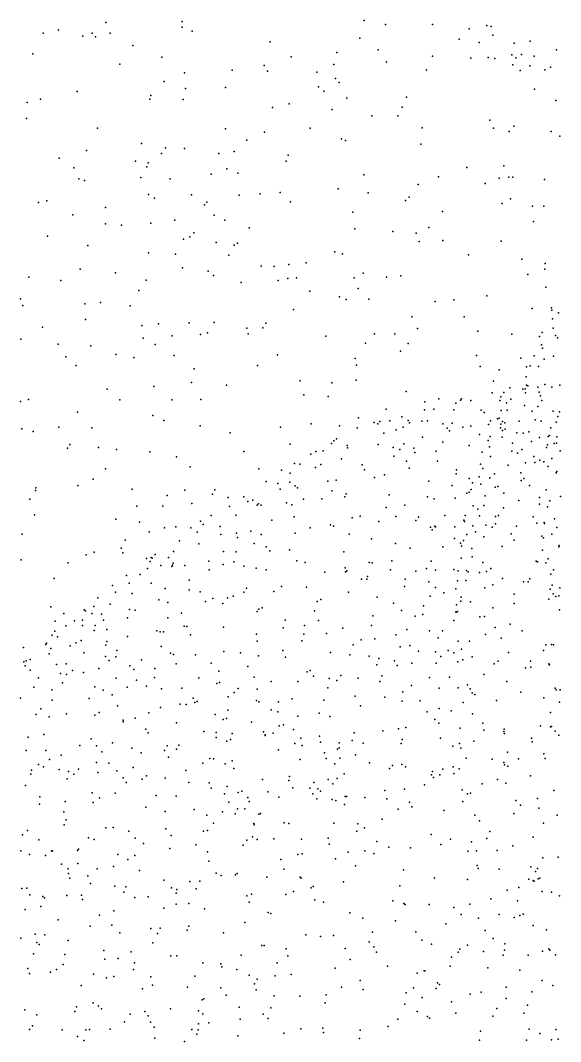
# Model space of a CAD drawing. Header units: metres. Extents: x -25 to 25, y -27.7 to 27.8.
# Drawn here: x -7.571 to -6.158, y -2.668 to 0.003 of the extents above; entities that cross this region are included whole.
import ezdxf

# ---------------------------------------------------------------- set-up
doc = ezdxf.new("R2010")
doc.units = ezdxf.units.M

msp = doc.modelspace()

# ---------------------------------------------------------------- linework, layer by layer
for p in [(-7.1479, 0.0004, -13.0701), (-6.6717, 0.0029, -22.5858), (-7.4707, -0.0219, -12.8684), (-7.3474, -0.0022, -6.7742), (-7.1476, -0.0143, -3.3383), (-7.1216, -0.0256, 27.3161), (-6.6159, -0.0077, -1.3823), (-6.4927, -0.0075, -21.4173), (-6.3967, -0.0194, -7.1251), (-6.3507, -0.0105, 28.2125), (-6.3396, -0.0126, 27.9456), (-7.5112, -0.0301, -14.9225), (-7.4072, -0.0386, -2.056), (-7.3826, -0.03, -3.6725), (-7.3746, -0.0404, -2.2108), (-7.3356, -0.0306, -1.7815), (-6.9175, -0.0529, 5.1712), (-6.683, -0.0435, 5.8127), (-6.4234, -0.0462, -23.0219), (-6.3352, -0.0359, 28.043), (-6.2371, -0.0515, 27.8067), (-7.2763, -0.0626, -14.7723), (-6.6348, -0.0738, -13.2039), (-6.3706, -0.0551, -1.187), (-6.2793, -0.0564, 27.8901), (-6.1682, -0.0738, 28.4535), (-7.5378, -0.0845, 26.9857), (-7.2005, -0.0931, -6.831), (-6.8621, -0.0923, 5.7491), (-6.7429, -0.0809, -21.5107), (-6.6134, -0.1051, -21.2444), (-6.493, -0.0902, 5.7242), (-6.3925, -0.0962, -13.2128), (-6.3471, -0.0938, 5.6603), (-6.3297, -0.097, -21.133), (-6.2857, -0.087, 28.1855), (-6.2747, -0.0946, 28.0047), (-6.2596, -0.0861, -1.0747), (-6.2269, -0.0909, 28.3649), (-7.3108, -0.1112, 27.1932), (-7.0167, -0.1273, -13.0562), (-6.9331, -0.1151, 27.4252), (-6.9246, -0.1296, -1.4379), (-6.7952, -0.1323, -21.8078), (-6.7507, -0.1127, -6.9209), (-6.5089, -0.1264, -20.5342), (-6.2829, -0.1131, 4.8242), (-6.2638, -0.1281, 28.103), (-6.2386, -0.1155, 28.2668), (-6.1987, -0.1259, 27.8629), (-6.1842, -0.119, -20.2835), (-7.1942, -0.1568, -20.738), (-7.1414, -0.1339, 5.6071), (-6.7464, -0.1493, 27.4595), (-6.737, -0.1593, -1.3256), (-7.4223, -0.1828, -12.8326), (-7.1388, -0.1747, -2.5583), (-7.0344, -0.1726, 5.3787), (-6.7912, -0.1707, -22.0866), (-6.7766, -0.1824, 5.1871), (-6.2256, -0.177, -14.4725), (-7.553, -0.2117, -15.0557), (-7.5184, -0.2032, -6.6468), (-7.2317, -0.2029, -2.4165), (-7.2294, -0.1933, -12.9342), (-7.1449, -0.2036, 27.3418), (-6.7166, -0.2005, -20.5976), (-6.5605, -0.1979, 27.4651), (-6.1702, -0.2061, 28.1671), (-6.9112, -0.2244, -14.5572), (-6.8673, -0.2148, -21.3342), (-6.7548, -0.2302, -22.4458), (-6.5718, -0.2238, -21.0257), (-7.5545, -0.2536, 27.0432), (-6.6513, -0.2463, -13.0897), (-6.5836, -0.247, -7.0585), (-6.3431, -0.2577, 5.644), (-7.3693, -0.2788, -1.9604), (-7.0343, -0.281, -3.0712), (-6.932, -0.2895, -6.9272), (-6.8124, -0.2791, 5.3092), (-6.5195, -0.2783, -14.4694), (-6.3334, -0.2785, -20.2723), (-6.2925, -0.2873, -23.2642), (-6.2805, -0.2738, -1.008), (-6.1822, -0.2877, -13.034), (-7.2537, -0.3192, -3.6023), (-6.9785, -0.31, 27.4459), (-6.7304, -0.3066, -6.9929), (-6.7204, -0.3113, -1.2561), (-6.1594, -0.2995, -20.9153), (-7.3974, -0.3369, -6.7325), (-7.2012, -0.3447, -12.8615), (-7.1912, -0.3301, -1.5725), (-7.1411, -0.3322, -2.5366), (-7.052, -0.345, -14.6867), (-7.0114, -0.3399, -21.6112), (-6.5233, -0.3209, 5.0017), (-7.4696, -0.357, -4.1017), (-7.2692, -0.3656, -6.8682), (-7.2362, -0.3695, 27.3558), (-6.8759, -0.3648, -12.9587), (-6.8703, -0.3491, -1.3111), (-7.431, -0.3824, -6.406), (-7.2403, -0.3799, -2.3472), (-7.0716, -0.3996, -3.1907), (-7.0311, -0.3852, -2.9459), (-7.0018, -0.3962, -1.4059), (-6.4027, -0.3813, -1.1094), (-6.3062, -0.3777, -20.7691), (-7.4175, -0.4114, -15.1037), (-7.4029, -0.4159, -3.9419), (-7.2554, -0.408, -1.8771), (-7.1785, -0.411, -20.5153), (-6.6728, -0.4007, 27.4874), (-6.53, -0.4258, -20.7098), (-6.4768, -0.4065, 5.6775), (-6.3547, -0.4232, 4.8737), (-6.3184, -0.4095, -7.2781), (-6.2929, -0.4069, 5.6278), (-6.2823, -0.4073, -14.4975), (-6.2002, -0.4132, 27.4752), (-7.2357, -0.4526, -3.5151), (-7.1232, -0.4531, 27.4277), (-6.9982, -0.4538, -21.9594), (-6.9433, -0.4504, -20.4829), (-6.8913, -0.4467, -7.0033), (-6.7398, -0.4378, 5.3682), (-6.6607, -0.448, 5.6997), (-7.5232, -0.4733, 27.1849), (-7.5013, -0.4692, -5.999), (-7.2197, -0.4619, -2.201), (-7.0889, -0.4793, -12.8182), (-7.0827, -0.4724, -21.367), (-6.8639, -0.4713, 5.6328), (-6.563, -0.4676, -12.9265), (-6.5538, -0.4589, -1.2569), (-6.3109, -0.4759, -20.5645), (-6.2887, -0.4641, -20.1425), (-7.4333, -0.5056, -12.6484), (-7.3479, -0.4861, 27.3267), (-7.064, -0.506, -3.0588), (-6.7014, -0.4988, -14.5512), (-6.4669, -0.4966, -23.0745), (-6.2315, -0.4827, -7.3832), (-6.2015, -0.4831, -1.0599), (-7.3478, -0.5288, -6.6091), (-7.3058, -0.5326, -3.6973), (-7.2292, -0.5276, -12.7492), (-7.1669, -0.5198, -2.0542), (-7.0357, -0.5194, -2.8643), (-6.2285, -0.523, -12.7811), (-7.1172, -0.5524, -21.7002), (-6.9723, -0.5393, 27.487), (-6.6958, -0.5417, -1.3622), (-6.5967, -0.5495, 5.278), (-6.5353, -0.5531, 5.679), (-6.5027, -0.5383, 5.145), (-7.5, -0.5613, -4.2501), (-7.394, -0.5858, -6.2053), (-7.1442, -0.5692, -6.9579), (-7.1277, -0.5634, -14.8622), (-7.0584, -0.5778, -2.2741), (-7.0117, -0.5847, -1.6338), (-7.0027, -0.5794, -7.0293), (-6.5273, -0.575, 27.5124), (-6.4661, -0.573, -12.81), (-6.3131, -0.5741, -1.2269), (-7.2358, -0.605, -3.4418), (-7.1652, -0.6081, -3.266), (-7.0259, -0.6113, -1.936), (-6.7484, -0.6023, -22.7161), (-6.7279, -0.6073, 5.5048), (-6.3985, -0.6102, -7.3087), (-6.9407, -0.6396, -20.6862), (-6.9068, -0.6404, -2.2477), (-6.8685, -0.6352, -2.4504), (-6.8228, -0.6311, -14.6835), (-6.2588, -0.6212, 5.6263), (-6.198, -0.6324, -7.4751), (-7.4146, -0.6476, -3.9676), (-7.3221, -0.6573, -6.4149), (-7.1467, -0.6438, -12.689), (-7.0797, -0.6532, -3.1282), (-7.0659, -0.664, -21.9977), (-6.6739, -0.6585, 27.5226), (-6.5754, -0.6648, -7.2346), (-6.2432, -0.6613, 27.4837), (-6.1993, -0.6476, -14.6285), (-7.5488, -0.6685, -20.3197), (-7.4652, -0.6775, -5.9755), (-7.2413, -0.6767, -6.8657), (-6.9928, -0.6827, -2.8622), (-6.8962, -0.6773, 27.5146), (-6.871, -0.6719, -2.6916), (-6.8486, -0.6705, -7.1261), (-6.6977, -0.6704, -12.7486), (-6.6131, -0.6684, 5.384), (-6.1968, -0.6943, 4.9268), (-7.2607, -0.7035, -20.4028), (-6.8133, -0.7049, -1.5618), (-6.7361, -0.7196, -2.2343), (-6.6871, -0.6979, -1.4584), (-6.351, -0.7171, -1.3681), (-7.5705, -0.7256, 27.2362), (-7.5642, -0.7428, -5.8322), (-7.4022, -0.7386, -6.1132), (-7.3615, -0.735, -15.3825), (-7.2836, -0.7436, -6.5566), (-6.7188, -0.727, -2.5511), (-6.6592, -0.726, 5.5791), (-6.4854, -0.7325, 5.6449), (-6.437, -0.7276, -23.1136), (-6.8565, -0.7528, -1.7798), (-6.5472, -0.7727, -12.6709), (-6.4096, -0.7724, 5.1912), (-6.2317, -0.7507, -23.3072), (-6.1813, -0.749, -5.3828), (-6.1805, -0.7549, -5.4567), (-6.1636, -0.7621, -5.6478), (-7.5132, -0.7993, -4.2456), (-7.4005, -0.7794, -3.7764), (-7.2532, -0.7949, -6.6997), (-7.2096, -0.7905, -3.2613), (-7.1293, -0.7881, -20.6457), (-7.0638, -0.7872, -7.0705), (-6.9367, -0.8007, -22.382), (-6.9286, -0.789, -12.6345), (-6.1786, -0.7772, -5.2582), (-7.1741, -0.8219, 27.4729), (-7.0996, -0.8183, -15.1564), (-7.0817, -0.814, -20.9987), (-6.9787, -0.8023, -14.9349), (-6.9751, -0.8168, -2.9882), (-6.7721, -0.8228, -2.8109), (-6.6446, -0.8164, 27.5281), (-6.5913, -0.8165, -1.5017), (-6.5324, -0.8025, 5.4364), (-6.3742, -0.8101, -12.6262), (-6.2854, -0.818, 5.0973), (-6.2132, -0.8236, -5.3969), (-6.2061, -0.8129, -5.3269), (-6.1773, -0.8023, 5.5927), (-6.1708, -0.8213, -5.7036), (-6.1658, -0.8269, 27.4597), (-7.5696, -0.8307, -12.0357), (-7.4715, -0.8437, -4.0734), (-7.3867, -0.8479, -12.3085), (-7.2499, -0.8284, -12.4608), (-7.2184, -0.8443, -6.8515), (-6.6676, -0.841, -2.0725), (-6.5563, -0.8421, -2.3533), (-6.208, -0.8454, -5.5951), (-6.2049, -0.8539, -5.1889), (-7.4521, -0.8768, -3.8865), (-7.321, -0.8709, -3.4408), (-7.2744, -0.8782, -6.4457), (-7.1686, -0.8734, -21.3975), (-6.8983, -0.8718, 27.5137), (-6.6952, -0.8808, -14.8439), (-6.5768, -0.8621, -2.5858), (-6.3774, -0.8733, -1.4594), (-6.2621, -0.8807, -7.5291), (-6.2272, -0.8746, -5.295), (-6.1767, -0.8755, -5.0541), (-7.4252, -0.8996, -6.0237), (-6.9501, -0.8995, -7.1942), (-6.6916, -0.8986, -12.62), (-6.3677, -0.9019, -14.8285), (-6.2468, -0.9031, -5.3976), (-6.2371, -0.9006, -5.4698), (-6.2154, -0.9018, -12.5355), (-6.2011, -0.8827, -5.6727), (-7.1165, -0.9082, -21.9439), (-6.3185, -0.9111, 5.582), (-6.2475, -0.9292, -5.2196), (-7.3435, -0.9613, 27.4095), (-7.2215, -0.9547, -20.793), (-7.1228, -0.9436, -12.436), (-7.0314, -0.9511, -22.1643), (-6.8392, -0.9394, -22.6399), (-6.7559, -0.945, 27.5162), (-6.6921, -0.9382, -1.6856), (-6.3329, -0.9408, 5.4091), (-6.2904, -0.9581, -7.29), (-6.2504, -0.9608, -5.1315), (-6.2472, -0.951, -5.5817), (-6.2432, -0.9525, -7.2348), (-6.2177, -0.9566, -7.1147), (-6.1989, -0.9493, -7.3431), (-6.1809, -0.9562, -7.4572), (-6.16, -0.9508, 5.3126), (-6.8297, -0.9766, -15.0829), (-6.766, -0.981, -7.3499), (-6.5618, -0.9677, -1.5975), (-6.4761, -0.9867, -2.2214), (-6.4168, -0.9865, -7.3216), (-6.3371, -0.9712, -7.3447), (-6.3138, -0.9811, -7.4877), (-6.306, -0.9705, -7.162), (-6.2878, -0.9874, -5.2425), (-6.2568, -0.9617, -7.4411), (-6.2497, -0.971, -7.5361), (-6.214, -0.969, -5.0047), (-6.2105, -0.9791, -6.9763), (-7.5705, -0.994, -4.177), (-7.5491, -0.9885, 18.0998), (-7.3109, -0.9891, -12.1972), (-7.1743, -0.9889, -6.8948), (-7.0991, -0.9881, -3.1902), (-6.6143, -1.0136, -7.4016), (-6.513, -0.9944, -2.6835), (-6.4895, -1.0141, -7.1511), (-6.4315, -0.9981, -2.3748), (-6.4196, -0.9905, -7.2248), (-6.3923, -0.9913, -7.1333), (-6.3164, -0.9913, -7.0406), (-6.2994, -0.9976, -7.5995), (-6.2524, -1.0043, -5.6331), (-6.2169, -1.0068, -5.7786), (-6.2069, -0.9912, -7.6669), (-7.4214, -1.022, -20.6102), (-7.2243, -1.0305, -6.6735), (-6.686, -1.0368, -22.8494), (-6.5733, -1.0341, -7.1678), (-6.5134, -1.0152, -7.3104), (-6.4371, -1.0158, -7.478), (-6.3658, -1.0162, -7.5879), (-6.3576, -1.0224, -6.9524), (-6.3224, -1.0387, -5.4022), (-6.3187, -1.0371, -7.7923), (-6.313, -1.0169, -7.6778), (-6.2972, -1.0167, -5.483), (-6.2322, -1.0187, -7.8026), (-6.1769, -1.0191, -4.0587), (-6.1646, -1.0325, -1.4435), (-6.1607, -1.0205, -7.8867), (-7.5667, -1.0651, -11.8398), (-7.4703, -1.0604, -3.6064), (-7.3834, -1.0627, -12.0353), (-7.1951, -1.043, -20.9948), (-7.1007, -1.0576, 27.4694), (-6.89, -1.0609, -15.4146), (-6.8104, -1.0522, -12.532), (-6.7359, -1.0572, -3.0039), (-6.6898, -1.0624, -7.1638), (-6.6455, -1.0488, -7.3157), (-6.6357, -1.0517, -7.0785), (-6.6302, -1.0464, -7.2097), (-6.6041, -1.0446, -7.3787), (-6.5874, -1.0682, -6.9572), (-6.5692, -1.0608, -12.5821), (-6.5567, -1.0436, -7.0295), (-6.5526, -1.0492, -7.5006), (-6.5208, -1.0448, -23.0195), (-6.5061, -1.044, -6.9712), (-6.4662, -1.0521, -7.6602), (-6.4541, -1.0635, -7.7398), (-6.4414, -1.0505, -6.8793), (-6.4138, -1.0605, -15.1389), (-6.3927, -1.0581, -7.8036), (-6.3465, -1.0541, 27.4412), (-6.3407, -1.044, -6.8422), (-6.3147, -1.0627, -6.7662), (-6.3143, -1.0527, -5.1914), (-6.3096, -1.0461, -7.8619), (-6.3035, -1.0491, -15.8252), (-6.3027, -1.0664, -5.5642), (-6.2659, -1.0454, -5.0456), (-6.2243, -1.0419, -6.7613), (-6.209, -1.0455, -4.8991), (-6.1833, -1.0627, -5.9264), (-6.1697, -1.0474, -6.6723), (-7.5375, -1.0724, -5.8771), (-7.0218, -1.0756, -12.3912), (-6.7438, -1.0909, -7.271), (-6.6198, -1.0767, -7.519), (-6.5189, -1.0871, -2.0271), (-6.4482, -1.0707, -15.5719), (-6.3695, -1.0799, -7.8928), (-6.3423, -1.0856, -12.5448), (-6.3106, -1.0866, -5.0957), (-6.3101, -1.0697, -7.9399), (-6.2726, -1.0758, -6.6998), (-6.2558, -1.0766, -8.017), (-6.2412, -1.073, -5.764), (-6.2126, -1.0882, -8.0752), (-6.1907, -1.0854, -3.9402), (-6.1866, -1.083, -12.4661), (-6.1678, -1.0863, -3.7912), (-7.4477, -1.1153, 18.2565), (-7.441, -1.1065, -6.0043), (-7.3665, -1.1138, -3.4034), (-7.3191, -1.1189, 27.4011), (-6.8654, -1.1054, 27.4843), (-6.7571, -1.1039, -15.5769), (-6.7512, -1.0968, -7.1982), (-6.7157, -1.1087, -7.4868), (-6.7148, -1.1148, -6.961), (-6.6347, -1.1064, -6.8796), (-6.5954, -1.1144, -2.9036), (-6.5781, -1.1191, -6.8175), (-6.5678, -1.1045, -7.627), (-6.5415, -1.1161, -1.6478), (-6.4654, -1.0997, -6.7854), (-6.397, -1.1091, -2.4923), (-6.3468, -1.0955, -5.3283), (-6.3434, -1.1121, -5.4543), (-6.2839, -1.103, -5.6741), (-6.259, -1.119, -4.931), (-6.2336, -1.0987, -5.8414), (-6.1943, -1.1141, -6.4834), (-6.1921, -1.1072, -4.0809), (-6.1749, -1.1036, -4.1668), (-6.1687, -1.103, -6.0093), (-7.2325, -1.1256, -6.5451), (-7.162, -1.1382, -21.7348), (-6.9866, -1.1244, -7.1808), (-6.811, -1.1317, -7.3149), (-6.7978, -1.1246, -7.1313), (-6.7787, -1.1223, -7.0576), (-6.7312, -1.1433, -7.5466), (-6.594, -1.1363, -7.709), (-6.5387, -1.1267, -7.7815), (-6.4828, -1.1238, -7.8638), (-6.3633, -1.1258, -8.0145), (-6.3407, -1.1378, -5.5263), (-6.2853, -1.1234, -6.5878), (-6.2709, -1.1289, -1.5146), (-6.2276, -1.1374, -5.9288), (-6.2123, -1.147, -4.8207), (-6.1808, -1.1426, -16.1534), (-6.1588, -1.1228, -6.1723), (-7.3477, -1.1698, -6.1981), (-7.1265, -1.1645, -3.2745), (-6.9469, -1.1701, -3.1797), (-6.8877, -1.1735, -7.2615), (-6.8539, -1.1554, -7.1946), (-6.8399, -1.1572, -7.057), (-6.7987, -1.1667, -6.954), (-6.7846, -1.1587, -7.4855), (-6.6764, -1.159, -6.8157), (-6.6706, -1.1725, -7.6893), (-6.5611, -1.1496, -1.8708), (-6.5534, -1.1682, -7.8656), (-6.4796, -1.15, -6.701), (-6.4303, -1.1723, -8.0271), (-6.3674, -1.1575, -5.2883), (-6.3612, -1.1691, -8.0967), (-6.2952, -1.1599, -8.1538), (-6.2497, -1.1541, -7.5315), (-6.2254, -1.1534, -6.3953), (-6.2019, -1.1516, -4.0008), (-6.1902, -1.164, -6.2556), (-7.3803, -1.1966, 17.792), (-6.8651, -1.1812, -7.3764), (-6.745, -1.1991, -6.8191), (-6.6446, -1.1925, -15.8316), (-6.6185, -1.1851, 27.4652), (-6.4312, -1.1827, -2.114), (-6.3973, -1.195, -6.5437), (-6.371, -1.1906, -5.4758), (-6.343, -1.1937, -5.6141), (-6.3302, -1.1829, -5.0161), (-6.2617, -1.1803, -4.8816), (-6.2607, -1.2006, -6.3434), (-6.2543, -1.1947, -8.2306), (-6.1692, -1.18, -4.72), (-6.1675, -1.177, -4.2647), (-7.531, -1.2268, -11.7866), (-7.5304, -1.2196, -18.1915), (-7.42, -1.2136, -18.6608), (-7.2784, -1.2229, -6.373), (-7.1403, -1.2254, 18.0318), (-7.0622, -1.2246, 27.451), (-6.9281, -1.203, -7.1696), (-6.8974, -1.2085, -7.0176), (-6.8912, -1.2231, -7.4417), (-6.8656, -1.2043, -22.5411), (-6.852, -1.2144, -7.5156), (-6.846, -1.2195, -6.896), (-6.7668, -1.2021, -7.6192), (-6.7564, -1.2274, -12.4658), (-6.5028, -1.2021, -6.635), (-6.4416, -1.2133, -16.1134), (-6.3916, -1.2237, -8.1487), (-6.3878, -1.2064, 27.4098), (-6.3661, -1.2097, -5.0859), (-6.3285, -1.2179, -6.4365), (-6.3223, -1.2161, -4.9458), (-6.2394, -1.2131, -6.238), (-6.1953, -1.2243, -3.7865), (-7.5459, -1.2489, 18.4228), (-7.1865, -1.2391, -21.4966), (-7.0682, -1.2359, -18.0385), (-7.0271, -1.2444, -12.2543), (-6.9863, -1.243, -7.1208), (-6.9629, -1.2513, -18.9399), (-6.8298, -1.2492, -6.8199), (-6.7825, -1.2483, -7.6918), (-6.722, -1.2432, -6.7335), (-6.7188, -1.2355, -7.7519), (-6.6057, -1.2381, -6.659), (-6.5063, -1.2426, -8.0455), (-6.4883, -1.2485, -6.5575), (-6.4331, -1.2467, -6.4994), (-6.4029, -1.2331, -5.3274), (-6.3973, -1.2307, -5.1685), (-6.355, -1.2404, -2.3977), (-6.3062, -1.2337, -5.7771), (-6.2669, -1.2528, -6.0197), (-6.2126, -1.245, -3.8547), (-6.1857, -1.2532, -4.2238), (-6.1578, -1.2417, -4.5997), (-7.2663, -1.2673, -18.8894), (-7.1978, -1.2671, -6.6405), (-7.1222, -1.2602, -6.809), (-7.0239, -1.2685, -7.3231), (-6.9756, -1.2553, -7.3835), (-6.951, -1.2649, -6.9453), (-6.9482, -1.2616, -18.505), (-6.9409, -1.2651, -7.4988), (-6.8744, -1.259, -7.5795), (-6.861, -1.2638, -17.9603), (-6.6142, -1.2708, -7.9548), (-6.5648, -1.2647, -8.005), (-6.3867, -1.2667, -5.5151), (-6.374, -1.2754, -6.3349), (-6.3588, -1.2659, -5.0238), (-6.3074, -1.2717, -5.9019), (-6.2128, -1.2619, -4.0413), (-6.1919, -1.2688, -4.6954), (-7.5335, -1.2903, -15.6267), (-7.321, -1.3011, -11.9093), (-7.1, -1.3067, -7.2574), (-7.0721, -1.2916, -7.1586), (-7.0071, -1.2906, -7.4429), (-6.9133, -1.3039, -7.6244), (-6.8549, -1.2952, -7.688), (-6.7032, -1.2976, -7.3495), (-6.6822, -1.2935, -7.8977), (-6.6332, -1.3078, -6.589), (-6.5884, -1.2942, -17.8833), (-6.5366, -1.3053, -6.522), (-6.529, -1.296, -8.0922), (-6.4607, -1.2921, -8.1642), (-6.4106, -1.3036, -8.2118), (-6.4092, -1.3077, -5.2453), (-6.407, -1.2915, -5.4103), (-6.3703, -1.2928, -5.6639), (-6.3283, -1.294, -6.214), (-6.3204, -1.2916, -6.14), (-6.3201, -1.2914, -8.2677), (-6.2292, -1.295, -4.7676), (-6.1736, -1.3006, -3.726), (-7.2588, -1.3092, -3.3796), (-7.2336, -1.3344, -21.1936), (-7.194, -1.3245, -17.8523), (-7.1638, -1.3214, 17.9088), (-7.1248, -1.3237, -7.1054), (-7.1083, -1.3352, -12.0675), (-7.0927, -1.3156, -7.3463), (-7.0482, -1.3203, -6.9605), (-6.9676, -1.3328, -7.1471), (-6.8128, -1.3239, -6.7089), (-6.7597, -1.3163, -18.2111), (-6.7513, -1.3201, -7.8613), (-6.4984, -1.3226, -1.9382), (-6.4934, -1.3289, 27.43), (-6.4866, -1.3195, -6.4354), (-6.4849, -1.3218, -1.6934), (-6.4345, -1.3218, -6.3459), (-6.3873, -1.3188, -5.5725), (-6.3802, -1.3348, -5.0627), (-6.3533, -1.3167, -5.747), (-6.3371, -1.3223, -5.9533), (-6.3283, -1.3137, -6.0504), (-6.2729, -1.3193, -4.8337), (-6.2195, -1.3116, -8.3527), (-6.2011, -1.3103, -7.513), (-6.1997, -1.3131, -4.1363), (-6.1676, -1.3228, -4.5986), (-7.5656, -1.3404, -11.6399), (-7.2968, -1.3566, 18.1562), (-7.1548, -1.3581, -21.6871), (-7.0465, -1.3414, -7.5173), (-7.0052, -1.3378, -6.8558), (-7.003, -1.3491, -7.5949), (-6.9411, -1.3419, -6.7976), (-6.8517, -1.3377, -7.7741), (-6.7109, -1.3406, -6.606), (-6.652, -1.3525, -8.0126), (-6.4349, -1.3521, -17.6906), (-6.4121, -1.357, -5.4413), (-6.4031, -1.3417, -6.2559), (-6.3589, -1.3478, -4.9824), (-6.2874, -1.34, -1.6137), (-6.2796, -1.3567, -8.3565), (-6.207, -1.346, -3.9276), (-6.2023, -1.3499, -4.6955), (-6.1804, -1.3407, -4.2355), (-7.3781, -1.3875, -20.785), (-7.3067, -1.3772, 27.347), (-7.1705, -1.3857, -7.0112), (-7.104, -1.3662, -6.9363), (-7.0398, -1.3859, -6.9122), (-7.0062, -1.3868, -6.795), (-6.9591, -1.3654, -7.6848), (-6.9276, -1.374, -12.2179), (-6.918, -1.3841, -7.7584), (-6.8671, -1.3819, -6.6841), (-6.7248, -1.3867, -17.6404), (-6.5899, -1.3653, -6.4874), (-6.5508, -1.3776, -6.4244), (-6.4656, -1.3738, -8.233), (-6.4194, -1.3639, -5.3484), (-6.4167, -1.3719, -6.1842), (-6.3901, -1.3777, -5.6753), (-6.3106, -1.373, -4.8765), (-6.2051, -1.3825, -4.0591), (-6.1621, -1.3739, -4.3399), (-6.1615, -1.3699, -8.4178), (-7.5686, -1.4075, 17.617), (-7.3988, -1.3949, 17.5866), (-7.3026, -1.3896, -6.3137), (-7.2407, -1.4046, -6.4593), (-7.2316, -1.4118, -7.3193), (-7.2287, -1.4018, -7.198), (-7.2262, -1.4032, -15.6283), (-7.218, -1.3937, -7.1077), (-7.1832, -1.402, 17.5668), (-7.078, -1.4112, -7.6002), (-7.0128, -1.4127, -3.3087), (-6.8474, -1.4105, -3.2161), (-6.8262, -1.415, -22.5578), (-6.6588, -1.4151, -22.7821), (-6.599, -1.4102, -8.1327), (-6.4959, -1.4112, -6.2792), (-6.4181, -1.4033, -5.1536), (-6.3887, -1.3995, -6.0131), (-6.3613, -1.4147, -16.485), (-6.2215, -1.411, -4.7271), (-6.2179, -1.413, -8.4284), (-6.1902, -1.4048, -4.1586), (-7.4459, -1.4157, -6.0583), (-7.2384, -1.4305, -7.0274), (-7.2037, -1.4227, -7.4179), (-7.1744, -1.4251, -6.6194), (-7.1724, -1.4218, -7.4875), (-7.1709, -1.4164, -6.9309), (-7.1409, -1.4223, 17.744), (-7.0768, -1.4335, -19.1226), (-7.0399, -1.42, -7.6634), (-6.9866, -1.4245, -6.7322), (-6.9539, -1.4295, -15.7137), (-6.928, -1.4337, -7.8075), (-6.7741, -1.4399, -12.273), (-6.7215, -1.4288, -6.5198), (-6.7203, -1.439, -8.0319), (-6.7168, -1.4363, -18.5205), (-6.6506, -1.4157, -8.081), (-6.603, -1.4337, -6.3992), (-6.5361, -1.4374, -16.3456), (-6.5087, -1.4301, -12.3682), (-6.4849, -1.4349, -8.2704), (-6.4373, -1.433, -6.0758), (-6.4258, -1.4365, -5.2695), (-6.4042, -1.4355, -5.6331), (-6.3992, -1.4391, -5.7095), (-6.3697, -1.441, -23.0191), (-6.3516, -1.4379, -7.3844), (-6.3404, -1.4306, -2.4284), (-6.196, -1.4159, -3.8484), (-6.176, -1.4343, -4.2339), (-7.4824, -1.4567, 18.4197), (-7.2928, -1.449, -7.0826), (-7.2572, -1.4458, -11.8331), (-7.2288, -1.4685, -7.4968), (-7.129, -1.4608, -6.7961), (-6.6783, -1.4582, -6.4564), (-6.6644, -1.4586, -16.0625), (-6.6625, -1.4514, -3.101), (-6.5644, -1.4587, -6.2974), (-6.5025, -1.4651, -2.9448), (-6.4272, -1.4629, -5.9181), (-6.4056, -1.4618, -5.8056), (-6.3101, -1.4563, -4.8625), (-6.2548, -1.4653, -4.7831), (-6.2423, -1.4651, 27.3108), (-6.2378, -1.4574, -18.1464), (-6.1836, -1.4453, -4.6247), (-7.3299, -1.4751, -7.2408), (-7.3215, -1.4923, -6.9872), (-7.2866, -1.4689, -7.3647), (-7.1924, -1.4824, -6.8188), (-7.1294, -1.4865, -7.6568), (-7.1004, -1.4918, -6.7257), (-6.9866, -1.4927, -7.0192), (-6.979, -1.4817, -6.6449), (-6.9076, -1.4909, -22.371), (-6.8879, -1.4774, 27.4434), (-6.8225, -1.4792, -18.8034), (-6.7127, -1.4926, -7.3061), (-6.5659, -1.4776, -8.217), (-6.485, -1.4804, -6.1072), (-6.4635, -1.494, -6.0006), (-6.4315, -1.4836, -5.4374), (-6.3557, -1.4807, -4.9388), (-6.3351, -1.4734, -8.3899), (-6.1849, -1.4843, -4.0137), (-6.1802, -1.4744, -4.1334), (-6.16, -1.4808, -3.7981), (-7.3679, -1.5069, -7.1709), (-7.2782, -1.4961, -19.0996), (-7.2083, -1.512, -7.602), (-7.1847, -1.5191, -6.7592), (-7.0861, -1.5163, -7.7514), (-7.0671, -1.5088, -6.7947), (-7.0414, -1.5218, -6.6386), (-7.0286, -1.5072, -22.0107), (-7.014, -1.5027, -7.7996), (-6.7945, -1.5166, -8.0116), (-6.7852, -1.5117, -6.4876), (-6.6373, -1.5051, -6.337), (-6.595, -1.5213, -6.2531), (-6.4987, -1.5031, -8.2892), (-6.4184, -1.5159, -8.3487), (-6.4177, -1.5055, -2.0974), (-6.3938, -1.5175, -5.0716), (-6.2794, -1.4974, -8.4361), (-6.2794, -1.5219, -4.8364), (-6.1888, -1.5109, -4.6749), (-6.1774, -1.4966, -3.9011), (-6.1705, -1.5038, -17.573), (-6.1625, -1.5021, -8.4875), (-7.4909, -1.5308, 17.4586), (-7.4572, -1.5484, -15.7327), (-7.4035, -1.5382, -11.591), (-7.4008, -1.5412, -7.0508), (-7.384, -1.5482, 27.2652), (-7.379, -1.5294, -7.3201), (-7.336, -1.5236, -6.9036), (-7.2849, -1.5379, -20.9671), (-7.2701, -1.5396, -6.802), (-7.1491, -1.547, -7.7248), (-6.9518, -1.5429, -6.5695), (-6.9469, -1.5371, -11.9801), (-6.9387, -1.5333, -7.9002), (-6.8016, -1.5407, -17.4676), (-6.5735, -1.5403, 27.4472), (-6.5161, -1.5279, -16.5894), (-6.4317, -1.544, -5.7363), (-6.4306, -1.5444, -5.333), (-6.4301, -1.5258, -5.5473), (-6.4276, -1.5431, -5.6221), (-6.3349, -1.5332, -1.7191), (-6.1608, -1.5382, -4.1117), (-7.4798, -1.5678, -11.2815), (-7.4293, -1.5674, -7.2748), (-7.4085, -1.5653, -6.9723), (-7.3585, -1.5497, -7.436), (-7.3531, -1.5653, -6.8425), (-7.2902, -1.5592, -7.573), (-7.1853, -1.5592, -11.7415), (-6.8778, -1.5659, -7.9794), (-6.7914, -1.5661, -3.2148), (-6.6488, -1.5544, -8.178), (-6.5385, -1.5549, -6.0557), (-6.518, -1.5511, -12.2311), (-6.4373, -1.5666, -5.4199), (-6.3693, -1.557, -2.2775), (-6.3566, -1.5563, -4.9798), (-7.4808, -1.594, -10.6517), (-7.4515, -1.5803, -7.1371), (-7.4079, -1.5794, -7.3876), (-7.3776, -1.5925, -7.5042), (-7.3748, -1.5796, -6.2164), (-7.3448, -1.5901, -17.6807), (-7.2139, -1.5932, -6.6747), (-7.205, -1.5962, -7.7215), (-7.1968, -1.596, -15.7487), (-7.1421, -1.5815, -21.5539), (-7.1357, -1.5823, 17.6286), (-7.0393, -1.5842, -7.8565), (-6.9528, -1.602, -6.5137), (-6.8831, -1.5858, -6.4912), (-6.8292, -1.6021, -8.0439), (-6.828, -1.5796, -15.9474), (-6.7704, -1.6001, -6.3687), (-6.7276, -1.5862, -12.0811), (-6.6525, -1.5795, -6.2539), (-6.5596, -1.5898, -8.2715), (-6.5005, -1.5934, -5.8884), (-6.4666, -1.5931, -5.7841), (-6.3292, -1.5847, -17.3042), (-6.29, -1.5763, -8.4521), (-6.2584, -1.593, -4.8293), (-7.5028, -1.6258, -10.5022), (-7.4872, -1.6045, -19.0885), (-7.4734, -1.6094, -7.0333), (-7.4258, -1.6244, -11.1455), (-7.4116, -1.6184, -6.8353), (-7.3448, -1.6212, -6.7525), (-7.2909, -1.6081, -7.6349), (-7.126, -1.6043, -6.6006), (-6.9517, -1.6203, -7.9663), (-6.8346, -1.6195, -6.4138), (-6.6792, -1.6171, -16.3342), (-6.6434, -1.6147, -6.1831), (-6.5885, -1.604, -6.0664), (-6.4781, -1.6116, -7.3359), (-6.4254, -1.6204, -5.2819), (-6.3963, -1.6201, -16.8696), (-6.3545, -1.603, -2.608), (-6.3135, -1.6124, -12.0866), (-7.5625, -1.6366, -17.8549), (-7.5045, -1.6294, -7.1575), (-7.495, -1.6534, -6.918), (-7.4909, -1.6397, -7.3366), (-7.4405, -1.6324, -3.567), (-7.4047, -1.6514, -7.5496), (-7.347, -1.6313, -7.5949), (-7.3185, -1.6451, -6.6913), (-7.2024, -1.6343, 17.1782), (-7.1782, -1.6522, -11.586), (-7.1699, -1.6553, -6.5821), (-7.039, -1.6474, -11.7133), (-6.9951, -1.651, -6.4869), (-6.8844, -1.645, -8.0404), (-6.7596, -1.6497, 27.4518), (-6.7003, -1.6301, -8.1695), (-6.5777, -1.6355, -5.9716), (-6.5523, -1.6317, -3.0181), (-6.5294, -1.6469, -5.8424), (-6.4853, -1.6487, -5.7253), (-6.4521, -1.6447, -5.5567), (-6.4369, -1.6512, -5.3977), (-6.4167, -1.6417, -18.5363), (-6.2939, -1.6501, -4.898), (-6.2021, -1.6448, -1.7253), (-6.1967, -1.6301, -16.7105), (-6.1816, -1.6295, -11.9976), (-6.1764, -1.6298, -4.7106), (-7.5614, -1.6743, -5.9654), (-7.5553, -1.6716, -20.5111), (-7.5453, -1.6682, -7.0586), (-7.4762, -1.6817, -7.4629), (-7.4508, -1.6796, -10.3527), (-7.3478, -1.6604, -10.9014), (-7.3382, -1.6709, -19.2401), (-7.3209, -1.6616, -11.3755), (-7.2541, -1.6697, -6.6112), (-7.1632, -1.6797, 27.3311), (-7.1127, -1.6562, -6.5368), (-7.0716, -1.6778, -17.5598), (-6.9478, -1.6592, -7.0529), (-6.8774, -1.6622, -19.0466), (-6.7093, -1.6566, -6.2217), (-6.6588, -1.66, -6.1105), (-6.6388, -1.6823, -16.8101), (-6.6335, -1.6662, -6.0298), (-6.5922, -1.6719, -17.0162), (-6.547, -1.6781, -8.3031), (-6.4835, -1.6776, -11.994), (-6.4713, -1.6605, -5.6566), (-6.4264, -1.6749, -5.3306), (-6.4132, -1.6694, -2.1797), (-6.389, -1.6615, -5.1155), (-6.3317, -1.6797, -4.9761), (-6.3211, -1.6729, -22.9245), (-6.2362, -1.6731, -8.5068), (-6.1882, -1.6801, -18.4852), (-6.1867, -1.6822, -4.7683), (-7.5585, -1.685, -7.1414), (-7.5452, -1.6962, -7.3166), (-7.4659, -1.7052, 17.2049), (-7.4497, -1.7072, 18.0867), (-7.434, -1.6969, -6.7424), (-7.4052, -1.7022, -7.5987), (-7.3658, -1.6916, -6.6654), (-7.2842, -1.6851, -10.6444), (-7.2744, -1.6947, -7.7464), (-7.2188, -1.6916, -7.7929), (-7.0513, -1.6989, -7.9425), (-6.9757, -1.6866, -7.997), (-6.8207, -1.7009, -8.1155), (-6.8127, -1.6975, -6.258), (-6.5854, -1.6843, -5.8777), (-6.3587, -1.708, -5.0551), (-6.2497, -1.69, -7.4243), (-6.2355, -1.6882, -4.8446), (-7.523, -1.7163, -6.8175), (-7.4603, -1.7297, 27.1807), (-7.32, -1.7173, 27.2514), (-7.2672, -1.7228, -11.0263), (-7.2195, -1.7158, -6.5306), (-7.104, -1.7162, 17.5159), (-7.0573, -1.7315, -6.7896), (-7.05, -1.7287, -6.4158), (-6.9592, -1.7149, -6.3881), (-6.9148, -1.7258, -6.3167), (-6.8448, -1.7263, -7.1527), (-6.8038, -1.7121, -3.2863), (-6.7633, -1.7183, -6.1621), (-6.7427, -1.7235, -22.506), (-6.7327, -1.7101, -11.8538), (-6.687, -1.7169, -6.0199), (-6.6302, -1.7262, -8.2462), (-6.6254, -1.7109, -18.7174), (-6.5009, -1.7154, -5.5895), (-6.4487, -1.7148, -8.3724), (-6.4013, -1.7346, -5.2128), (-6.2983, -1.7256, -8.4691), (-7.5355, -1.7404, -7.4109), (-7.4887, -1.7477, -6.7092), (-7.3761, -1.7397, -6.6057), (-7.3546, -1.7488, -7.7059), (-7.3305, -1.7611, 17.8132), (-7.2915, -1.7407, -6.5417), (-7.2406, -1.7381, -11.1941), (-7.2013, -1.7451, -19.4192), (-7.1485, -1.7436, -7.8907), (-7.0116, -1.7544, -8.0137), (-7.0011, -1.7442, -3.4626), (-6.951, -1.7456, -21.9421), (-6.7665, -1.7426, -8.1677), (-6.5707, -1.7533, -8.2877), (-6.5481, -1.7368, -5.6731), (-6.4753, -1.7437, -5.4919), (-6.4253, -1.7421, -2.8223), (-6.3944, -1.7449, -2.3193), (-6.3894, -1.7552, -8.409), (-6.3823, -1.7602, -5.1342), (-6.2615, -1.754, -4.9252), (-6.1723, -1.7431, 27.271), (-6.1697, -1.7475, -4.8092), (-6.1586, -1.7475, -11.7407), (-7.5706, -1.7699, -6.7838), (-7.4872, -1.7744, 22.7842), (-7.3912, -1.7704, -6.2412), (-7.1528, -1.7852, -10.918), (-7.1373, -1.7859, -21.2066), (-7.119, -1.7692, -6.3966), (-7.1144, -1.7806, -11.297), (-7.1082, -1.7779, -7.949), (-7.0269, -1.7659, 27.3717), (-6.9531, -1.7752, -11.5512), (-6.9466, -1.7791, -8.0668), (-6.8953, -1.7788, -16.207), (-6.8595, -1.771, -22.23), (-6.7767, -1.7747, -6.0483), (-6.695, -1.764, -5.9331), (-6.6171, -1.7671, -5.7589), (-6.5722, -1.7771, -11.7903), (-6.5248, -1.7768, -5.5394), (-6.4126, -1.7812, -7.3581), (-6.3253, -1.7755, -5.0239), (-6.2014, -1.7688, -8.5178), (-6.1605, -1.7798, 25.4462), (-7.5296, -1.8122, -6.0558), (-7.5172, -1.7975, -7.535), (-7.4499, -1.8109, -15.9472), (-7.3757, -1.8143, -6.5053), (-7.3645, -1.8073, -20.5262), (-7.3168, -1.7899, -7.7797), (-7.2344, -1.808, -6.416), (-7.2044, -1.7941, -7.8777), (-7.0611, -1.8123, -10.7897), (-7.0285, -1.8005, -6.298), (-6.9147, -1.8003, -19.3562), (-6.8973, -1.8052, -6.1507), (-6.7889, -1.8089, -11.5915), (-6.6808, -1.7898, -5.851), (-6.5065, -1.8056, -2.9553), (-6.4752, -1.7962, -8.3606), (-6.4437, -1.8023, -5.3164), (-6.3881, -1.8108, -5.196), (-6.1842, -1.8067, -4.8713), (-7.4951, -1.8181, -10.14), (-7.3019, -1.8314, 16.9177), (-7.3015, -1.8273, -10.0902), (-7.2706, -1.8217, -7.842), (-7.1623, -1.8344, -6.3358), (-7.0405, -1.8249, -11.1068), (-7.0318, -1.8226, -10.6276), (-6.9663, -1.8322, -6.1768), (-6.8941, -1.8417, -11.3321), (-6.8825, -1.839, -8.1346), (-6.8452, -1.8169, -6.0752), (-6.7609, -1.8176, -5.9308), (-6.4866, -1.825, -5.3896), (-6.4758, -1.8348, -2.1668), (-6.3611, -1.8347, -1.8877), (-6.2106, -1.842, 25.7898), (-7.5094, -1.8647, -6.5489), (-7.2426, -1.8508, -6.4877), (-7.2363, -1.8598, -6.3484), (-7.0913, -1.8566, 17.1273), (-7.0584, -1.8594, 17.2832), (-7.017, -1.8622, -3.5947), (-6.9346, -1.858, -6.0987), (-6.9303, -1.8653, -7.0851), (-6.9303, -1.867, -21.7613), (-6.9094, -1.861, -10.7458), (-6.8566, -1.8518, -6.011), (-6.7886, -1.8685, -8.2008), (-6.6978, -1.8606, -3.2729), (-6.6225, -1.855, -11.4785), (-6.5814, -1.8495, -5.5305), (-6.5629, -1.846, 27.4427), (-6.4204, -1.8476, -11.5208), (-6.3586, -1.853, -8.4297), (-6.3066, -1.8568, 27.3707), (-6.3053, -1.851, -5.049), (-6.3044, -1.8616, -22.7809), (-6.184, -1.8442, -8.5222), (-6.1818, -1.8433, -11.2787), (-6.1717, -1.8558, -9.2387), (-6.1623, -1.8659, -11.0263), (-7.5502, -1.8717, 27.0674), (-7.4151, -1.8937, -6.4211), (-7.3856, -1.8763, -3.7472), (-7.3716, -1.8938, 27.1739), (-7.3296, -1.8862, -7.8402), (-7.1868, -1.8938, 27.253), (-7.1562, -1.8922, 16.9619), (-7.0586, -1.8726, -19.6549), (-7.0304, -1.8821, -6.1511), (-7.0207, -1.8772, -8.067), (-6.8525, -1.8879, -10.9281), (-6.837, -1.8737, -5.9358), (-6.8341, -1.893, -3.484), (-6.7856, -1.8848, -5.8342), (-6.737, -1.8863, -5.7577), (-6.7029, -1.8803, -7.2536), (-6.6745, -1.8873, -8.2759), (-6.575, -1.8885, -5.4633), (-6.5722, -1.8775, -8.3208), (-6.4722, -1.8745, -8.3651), (-6.4395, -1.8954, -2.8422), (-6.4225, -1.8884, -5.2241), (-6.3848, -1.8819, -5.1639), (-6.2338, -1.8737, -4.9713), (-6.2319, -1.8833, 25.5855), (-7.5559, -1.9065, -7.5755), (-7.5043, -1.9063, 16.96), (-7.4639, -1.919, 23.0045), (-7.3574, -1.9101, -9.9576), (-7.2789, -1.9, -7.887), (-7.2549, -1.9122, -6.2862), (-7.1936, -1.9064, -7.9588), (-7.1628, -1.9025, -6.2393), (-6.8959, -1.9044, -5.9621), (-6.7751, -1.9122, -11.092), (-6.7412, -1.9027, -8.2468), (-6.7371, -1.8991, -11.2425), (-6.6938, -1.9178, -5.6152), (-6.4185, -1.9003, -11.3041), (-6.2968, -1.911, -11.1261), (-6.2015, -1.9148, -8.5078), (-7.5234, -1.9433, -3.8013), (-7.5101, -1.9493, -6.4086), (-7.4944, -1.9295, -7.6787), (-7.372, -1.9375, 16.7775), (-7.339, -1.9393, -20.2531), (-7.1832, -1.9237, -20.5397), (-7.0936, -1.9391, -10.0384), (-7.0748, -1.9276, -8.0565), (-7.0656, -1.928, -6.1068), (-7.0352, -1.941, -10.1939), (-7.0164, -1.9331, -6.0469), (-6.8385, -1.9303, -5.8269), (-6.7711, -1.9276, -17.2214), (-6.7479, -1.9416, -10.642), (-6.7355, -1.9262, -5.688), (-6.6577, -1.9384, -5.527), (-6.5971, -1.9459, -8.3057), (-6.5732, -1.9429, -11.1395), (-6.5633, -1.949, -5.3578), (-6.4387, -1.9488, -8.3699), (-6.4047, -1.9266, -2.425), (-6.3366, -1.9288, -5.0729), (-6.3061, -1.9375, -10.9311), (-6.3044, -1.9441, -9.1397), (-6.2957, -1.9471, -10.5508), (-6.2676, -1.9284, -9.4109), (-6.1983, -1.9277, -7.4845), (-7.5434, -1.9681, -7.631), (-7.5417, -1.9582, 18.1618), (-7.4692, -1.9563, -6.1899), (-7.4449, -1.961, -7.7572), (-7.4305, -1.9685, -6.3384), (-7.4191, -1.9551, -19.7439), (-7.3677, -1.9636, -6.3535), (-7.3184, -1.9596, -6.2572), (-7.2756, -1.9508, -17.7245), (-7.2412, -1.9728, -7.9488), (-7.1381, -1.9588, -19.9124), (-7.0121, -1.9534, -8.1053), (-6.8665, -1.9746, -3.6113), (-6.7236, -1.9677, -5.5747), (-6.6052, -1.9538, -5.4203), (-6.4952, -1.9701, -10.5896), (-6.4924, -1.9617, -9.3591), (-6.4735, -1.9696, -2.2447), (-6.4662, -1.9556, -10.9487), (-6.4372, -1.9669, -5.193), (-6.4229, -1.9542, -18.7858), (-6.2361, -1.9729, -9.9796), (-7.5571, -1.9977, -6.3834), (-7.4486, -1.9804, 22.6951), (-7.3022, -1.9781, 17.7496), (-7.2936, -1.9898, -6.1915), (-7.2518, -1.9815, -3.792), (-7.1921, -1.9789, -6.6585), (-7.1299, -1.9901, -8.0475), (-7.0771, -1.9908, -6.853), (-7.0299, -2.0003, -5.9398), (-6.9378, -1.9822, -5.8654), (-6.8687, -1.9847, -5.7725), (-6.8034, -1.9904, -5.6862), (-6.7653, -1.9824, -9.3149), (-6.7539, -1.9933, -10.3676), (-6.7424, -1.9797, 27.3955), (-6.5137, -1.9963, -10.3834), (-6.4906, -1.9774, -5.2585), (-6.3631, -1.9937, -5.0788), (-6.3232, -1.9826, -8.419), (-6.3012, -1.9917, -9.7447), (-7.5201, -2.0279, -6.3211), (-7.383, -2.017, -7.843), (-7.3225, -2.0179, -7.9024), (-7.2154, -2.0239, -7.9922), (-7.1631, -2.0257, -6.0405), (-7.0721, -2.0049, -16.4058), (-7.0369, -2.0199, -21.0073), (-7.0014, -2.0159, -9.7496), (-6.9916, -2.0128, -21.2413), (-6.9762, -2.0293, -8.1463), (-6.9238, -2.0141, -10.0205), (-6.8944, -2.0288, -8.1953), (-6.8583, -2.004, -19.5954), (-6.8139, -2.0053, -8.2388), (-6.8062, -2.0195, -10.1446), (-6.7927, -2.0067, -9.5612), (-6.786, -2.0126, -5.6041), (-6.721, -2.0263, -21.8986), (-6.7173, -2.0263, -5.4884), (-6.6179, -2.0113, -9.6005), (-6.5662, -2.0071, -5.3096), (-6.4155, -2.009, -5.1316), (-6.401, -2.0193, -1.9644), (-6.3933, -2.0181, -2.7093), (-6.1753, -2.0106, 27.1965), (-7.5208, -2.0465, -7.7132), (-7.4537, -2.0395, -6.2552), (-7.3802, -2.0425, -6.1985), (-7.364, -2.0302, 22.9672), (-7.2428, -2.0547, -6.0766), (-7.0251, -2.0419, 17.1337), (-6.9722, -2.0397, -9.459), (-6.7957, -2.033, -16.8425), (-6.7553, -2.0346, -9.7759), (-6.7452, -2.0375, -8.2721), (-6.7226, -2.0475, -3.5538), (-6.67, -2.0296, -8.2988), (-6.6122, -2.0332, -10.1362), (-6.5533, -2.0417, -9.8678), (-6.5465, -2.0535, -7.3301), (-6.4131, -2.0398, -9.0728), (-6.2751, -2.0374, -8.432), (-6.2624, -2.0493, -1.8876), (-6.2181, -2.0317, -4.9919), (-7.4567, -2.0664, 27.0362), (-7.1923, -2.0658, -9.766), (-7.1161, -2.0607, -5.9575), (-7.0829, -2.0753, -8.1123), (-7.0418, -2.0664, -20.3169), (-7.0088, -2.072, -3.7917), (-7.0026, -2.0587, 17.2994), (-6.9834, -2.0589, -5.8097), (-6.9472, -2.0725, -5.7491), (-6.9428, -2.0708, -9.2618), (-6.5825, -2.0594, -8.3231), (-6.4633, -2.0633, -5.1684), (-6.3818, -2.0756, -22.4456), (-6.28, -2.0714, -7.4654), (-6.2143, -2.0574, 25.9714), (-6.1666, -2.0756, -22.6436), (-7.4558, -2.1012, -7.8041), (-7.4513, -2.0881, 23.081), (-7.3475, -2.1086, -9.8809), (-7.3283, -2.1079, -6.0907), (-7.0656, -2.0961, -9.6023), (-6.9601, -2.0977, 27.2579), (-6.9588, -2.1006, -20.0817), (-6.8805, -2.0952, -5.6306), (-6.8685, -2.0975, -3.7219), (-6.7507, -2.0965, -7.2502), (-6.6881, -2.0979, -5.3584), (-6.6708, -2.1086, -8.3071), (-6.6242, -2.0858, -5.306), (-6.3696, -2.0899, -5.0855), (-6.2021, -2.0968, -8.9278), (-7.565, -2.1272, -7.6969), (-7.5525, -2.1158, -6.2417), (-7.3928, -2.1352, 17.9054), (-7.2867, -2.1171, -7.9741), (-7.2704, -2.1353, 27.0847), (-7.1907, -2.1113, -6.7525), (-7.1761, -2.1287, -5.9404), (-7.0915, -2.1175, 17.5295), (-7.0809, -2.1153, -5.8585), (-6.9638, -2.1323, -20.7196), (-6.7656, -2.1357, -8.2765), (-6.6905, -2.1173, -9.1127), (-6.4966, -2.1258, -2.0589), (-6.3507, -2.1362, -2.8143), (-6.3425, -2.1185, -2.6026), (-6.2294, -2.1326, -8.4233), (-7.5228, -2.14, -10.0044), (-7.3773, -2.1389, -7.8945), (-7.2483, -2.1499, -5.9842), (-7.1801, -2.1625, -8.0784), (-7.1122, -2.1535, -8.1189), (-6.9883, -2.1539, -5.7125), (-6.978, -2.1405, -8.1819), (-6.9512, -2.1388, -7.1345), (-6.9078, -2.137, -8.2259), (-6.8351, -2.138, -19.8024), (-6.7632, -2.1517, -5.4064), (-6.6387, -2.1443, -19.3137), (-6.607, -2.1595, -3.5176), (-6.5501, -2.1608, -5.17), (-6.4714, -2.1525, -8.3486), (-6.446, -2.138, -2.2669), (-6.3912, -2.1453, -22.1972), (-6.2831, -2.1553, -5.0007), (-7.5694, -2.1692, -6.1869), (-7.5469, -2.1784, -7.7462), (-7.5054, -2.1813, 22.8349), (-7.4895, -2.1697, -7.7978), (-7.4867, -2.1686, -6.1467), (-7.421, -2.1677, -6.1025), (-7.4187, -2.1646, 16.6127), (-7.3157, -2.1781, -6.017), (-7.2716, -2.1811, -8.0136), (-7.0813, -2.171, -5.8053), (-6.8454, -2.1787, -8.255), (-6.8335, -2.1762, -21.2576), (-6.7463, -2.1896, -5.3448), (-6.7138, -2.1721, -3.6597), (-6.6699, -2.1691, -17.107), (-6.6464, -2.1761, -5.2513), (-6.4007, -2.1698, -3.0624), (-6.3773, -2.1685, -5.0418), (-6.3233, -2.1681, -2.4442), (-6.2042, -2.1867, 27.0803), (-6.1637, -2.1857, -22.3772), (-7.4635, -2.2035, -16.2914), (-7.446, -2.216, -7.8647), (-7.4207, -2.2021, -17.8286), (-7.37, -2.2162, -7.9403), (-7.327, -2.2094, -3.9376), (-7.2897, -2.1911, 17.7864), (-7.0782, -2.196, 16.9235), (-6.8896, -2.1912, -17.6409), (-6.6939, -2.2077, -21.4931), (-6.3756, -2.2071, -19.0595), (-6.3736, -2.2149, -8.3492), (-6.3184, -2.2164, -4.9952), (-6.2358, -2.2106, -4.97), (-6.2181, -2.2146, 25.735), (-7.4445, -2.2278, -6.0651), (-7.441, -2.2406, -6.4319), (-7.3942, -2.2344, 26.9715), (-7.2594, -2.22, -5.9312), (-7.0587, -2.2272, -3.8785), (-7.0455, -2.233, -5.7043), (-7.0078, -2.2312, -16.5431), (-7.0037, -2.2278, -8.1945), (-6.926, -2.2379, -5.5411), (-6.8817, -2.2168, -20.5257), (-6.839, -2.2374, -20.9722), (-6.836, -2.2405, -9.1725), (-6.5685, -2.2186, -8.3254), (-6.4875, -2.2391, -5.0735), (-6.2406, -2.2432, -2.7217), (-6.2233, -2.2225, 26.2933), (-6.2165, -2.2424, 26.0786), (-6.2119, -2.2402, -22.046), (-7.567, -2.2674, 23.1379), (-7.5542, -2.2664, -7.786), (-7.387, -2.2546, -6.0059), (-7.3233, -2.2614, -5.9491), (-7.2951, -2.2633, 16.6909), (-7.1956, -2.2455, -5.8478), (-7.1756, -2.2657, -8.1064), (-7.1619, -2.2696, -17.7998), (-7.1277, -2.2492, -5.7824), (-7.1112, -2.2682, -9.6941), (-7.1013, -2.2482, -8.1468), (-6.8098, -2.2651, -5.3507), (-6.8045, -2.2622, -8.2888), (-6.7256, -2.2495, -5.2713), (-6.5784, -2.2603, 27.2226), (-6.4015, -2.2439, 27.1764), (-6.2667, -2.265, -2.8767), (-6.2294, -2.2466, -8.3707), (-6.2265, -2.2485, -1.8778), (-7.5459, -2.2842, 22.9607), (-7.5123, -2.2883, 26.8722), (-7.5075, -2.2919, -7.8453), (-7.4494, -2.2853, -7.8976), (-7.4107, -2.285, 18.0109), (-7.4078, -2.2964, -9.9707), (-7.3004, -2.277, -8.0295), (-7.2717, -2.2905, -5.8772), (-7.2363, -2.2893, -9.8355), (-7.163, -2.2799, 16.816), (-6.9785, -2.2861, 17.0445), (-6.9659, -2.2818, -8.2342), (-6.8761, -2.2826, 27.1395), (-6.8562, -2.2753, -5.4054), (-6.8004, -2.2965, -20.3366), (-6.3399, -2.2945, -2.0076), (-6.2978, -2.2718, -8.3491), (-6.2062, -2.2754, -2.4682), (-6.1814, -2.2769, 26.7034), (-6.1609, -2.2866, -4.9133), (-7.5585, -2.3225, -6.341), (-7.5174, -2.3147, -6.0463), (-7.1955, -2.3188, -5.7894), (-7.1633, -2.308, -6.9932), (-7.1302, -2.3064, -5.7328), (-7.0895, -2.3208, 17.6242), (-6.9726, -2.303, 17.4598), (-6.7782, -2.3031, -5.2844), (-6.5964, -2.2992, -5.1173), (-6.5681, -2.3068, -3.603), (-6.5646, -2.3095, -8.3341), (-6.5015, -2.309, -5.0423), (-6.4366, -2.3174, -8.3377), (-6.3948, -2.3086, -4.9947), (-6.2702, -2.2994, -4.9547), (-7.4718, -2.3496, -5.9962), (-7.3634, -2.3374, -5.9196), (-7.3261, -2.3253, -6.7262), (-6.9222, -2.3299, 17.2121), (-6.9156, -2.3329, -5.4427), (-6.7094, -2.3312, -5.1939), (-6.6753, -2.3449, -19.8486), (-6.4179, -2.3354, -7.4922), (-6.3728, -2.3446, -3.2748), (-6.3188, -2.3349, -3.0994), (-6.2788, -2.343, -7.5958), (-6.2648, -2.3378, 26.5257), (-6.2558, -2.334, -21.7241), (-7.3878, -2.3661, -7.9858), (-7.3314, -2.3632, 26.8936), (-7.2291, -2.3718, -8.1044), (-7.2052, -2.3714, -3.9732), (-7.1346, -2.3761, -8.1614), (-7.1298, -2.3657, -5.6915), (-6.9833, -2.3561, -7.1908), (-6.5899, -2.3518, -7.3971), (-6.4583, -2.3599, -5.0009), (-6.2292, -2.3641, -4.9087), (-6.1942, -2.3754, 25.7533), (-7.5695, -2.3972, -4.0124), (-7.5322, -2.3868, 18.4054), (-7.5068, -2.3885, -7.8883), (-7.446, -2.403, -7.9491), (-7.3108, -2.3832, -5.8497), (-7.2119, -2.3846, -5.7569), (-7.0391, -2.3831, -5.5663), (-6.8245, -2.3884, -5.2937), (-6.7855, -2.3924, 27.0421), (-6.7515, -2.3899, -5.2096), (-6.6494, -2.3812, -5.1217), (-6.5362, -2.3808, -5.0362), (-6.5207, -2.4025, 27.0035), (-6.3551, -2.377, -8.326), (-6.3339, -2.3978, 26.7576), (-7.5279, -2.4085, 16.5799), (-7.5215, -2.414, -6.5148), (-7.3522, -2.4292, -6.8396), (-7.2247, -2.4096, 17.858), (-6.9393, -2.4161, -5.417), (-6.9331, -2.4162, -8.284), (-6.8751, -2.4249, -5.3306), (-6.7216, -2.4242, -16.8607), (-6.6584, -2.4067, -17.4032), (-6.6464, -2.4198, -3.7118), (-6.4957, -2.4129, -8.3346), (-6.4214, -2.4255, -21.341), (-6.4014, -2.4153, -4.9646), (-6.3048, -2.4287, -4.9181), (-6.3032, -2.4116, 26.222), (-6.1888, -2.4254, -4.8516), (-6.1863, -2.4282, 25.5934), (-7.5361, -2.438, -5.9811), (-7.4548, -2.4401, -6.6637), (-7.3502, -2.452, -5.8359), (-7.3146, -2.4501, 18.0322), (-7.2808, -2.433, 16.7637), (-7.1773, -2.4435, -5.6829), (-7.1619, -2.4437, -8.1651), (-6.9936, -2.4413, 26.8941), (-6.8713, -2.443, -9.1968), (-6.7078, -2.4531, 26.9101), (-6.6395, -2.4341, -20.1153), (-6.4432, -2.4469, -19.5471), (-6.4258, -2.4338, -3.4585), (-6.3596, -2.4316, 26.3849), (-6.3078, -2.4414, -8.8746), (-6.2427, -2.4417, -19.2716), (-6.2053, -2.4312, 25.8994), (-6.1709, -2.4407, -2.9341), (-7.5512, -2.4765, 18.5569), (-7.4763, -2.4789, -5.9058), (-7.459, -2.4656, -10.0074), (-7.2748, -2.4789, -8.1091), (-7.2723, -2.4615, -6.9984), (-7.0931, -2.4621, -5.5832), (-7.0467, -2.4643, -5.5221), (-7.0435, -2.4725, -9.6134), (-7.0049, -2.4788, -16.5668), (-6.8995, -2.4614, -3.8853), (-6.7474, -2.4757, -5.1579), (-6.6105, -2.4704, -5.0519), (-6.5148, -2.4823, 26.5947), (-6.5125, -2.4823, -20.9626), (-6.4466, -2.4704, -8.3296), (-6.3484, -2.4747, -8.3124), (-6.2646, -2.4812, -4.8632), (-7.5466, -2.4899, -7.8934), (-7.4923, -2.4861, -7.939), (-7.3797, -2.4909, 26.7911), (-7.3451, -2.5008, -8.0699), (-7.3267, -2.4977, -5.7874), (-7.2293, -2.4984, -5.694), (-7.1143, -2.4964, -7.1695), (-6.9724, -2.4939, -9.3868), (-6.951, -2.5045, -8.2908), (-6.9039, -2.4955, -5.3171), (-6.8624, -2.492, -8.3149), (-6.6819, -2.5077, -8.3409), (-6.533, -2.4889, -8.333), (-6.2059, -2.5077, -4.8051), (-7.4115, -2.5213, -5.832), (-7.2517, -2.5298, -3.9966), (-7.2255, -2.5204, -8.148), (-7.1334, -2.5256, -8.2115), (-7.046, -2.5267, -8.2526), (-6.9587, -2.5164, -5.3629), (-6.9541, -2.5326, 17.0175), (-6.7305, -2.5251, -7.3782), (-6.6742, -2.531, -5.0699), (-6.5427, -2.5271, -3.6377), (-6.4834, -2.529, -20.4322), (-6.48, -2.5143, -8.9311), (-6.4746, -2.5186, -20.6679), (-6.2998, -2.5253, -8.2993), (-6.1778, -2.5209, -8.2959), (-7.0951, -2.5583, -17.7584), (-7.0913, -2.5562, 26.7726), (-7.0326, -2.5461, -5.438), (-6.9068, -2.5484, 26.7436), (-6.8396, -2.549, -5.2181), (-6.7708, -2.5452, -17.5352), (-6.5616, -2.5399, -5.0024), (-6.5195, -2.5523, -7.5476), (-6.3939, -2.5432, -8.3096), (-6.3659, -2.5381, -4.9), (-6.3003, -2.5547, -4.8517), (-6.2332, -2.5378, -8.7382), (-7.5589, -2.5845, -7.9131), (-7.4287, -2.589, -5.7843), (-7.4241, -2.5765, 16.6685), (-7.3803, -2.566, 18.3968), (-7.3661, -2.5739, -8.0742), (-7.3587, -2.5821, -5.7306), (-7.2456, -2.5888, 16.8198), (-7.1781, -2.5823, -8.1863), (-7.1048, -2.5872, -5.502), (-6.9981, -2.5772, 17.7), (-6.9155, -2.5792, -5.2815), (-6.7739, -2.5667, -5.1406), (-6.5654, -2.5695, -8.3311), (-6.533, -2.5891, 26.4648), (-6.4434, -2.5639, -20.1144), (-6.3247, -2.5813, -20.8341), (-6.244, -2.572, -8.2768), (-7.528, -2.5979, -16.4398), (-7.2982, -2.6159, -8.1234), (-7.2837, -2.5963, 26.7316), (-7.2367, -2.6005, 18.1745), (-7.0938, -2.5952, 17.9138), (-6.9957, -2.6092, -8.2759), (-6.9354, -2.5962, -7.3088), (-6.9222, -2.6074, -8.3071), (-6.5831, -2.6092, -4.993), (-6.5063, -2.6023, -4.9549), (-6.5005, -2.6068, -8.3246), (-6.4322, -2.5931, -4.9226), (-6.3354, -2.6013, -8.2801), (-6.2542, -2.5931, -4.7989), (-7.5468, -2.6362, -5.829), (-7.5388, -2.6267, -10.0046), (-7.4613, -2.637, -8.0201), (-7.3996, -2.6368, -7.0228), (-7.3901, -2.6364, -4.0019), (-7.3361, -2.6355, -5.6559), (-7.2303, -2.6171, -9.8255), (-7.2207, -2.63, -5.5558), (-7.1224, -2.636, -3.9687), (-7.1058, -2.6369, 16.9029), (-7.1049, -2.6208, -9.6842), (-7.0776, -2.6187, -8.2475), (-6.8373, -2.6341, -5.1767), (-6.7798, -2.6327, 26.6219), (-6.7783, -2.6436, -5.1165), (-6.6816, -2.6377, -5.0407), (-6.6086, -2.6282, -8.3299), (-6.3676, -2.6408, -7.7363), (-6.2401, -2.6349, 25.9576), (-6.1699, -2.6358, 25.6083), (-7.4213, -2.654, 18.6782), (-7.4047, -2.6651, -5.6823), (-7.2189, -2.6587, -8.1719), (-7.1414, -2.6676, -8.2225), (-7.1088, -2.6483, -5.4543), (-7.0018, -2.6526, -5.3232), (-6.8814, -2.6456, 17.2427), (-6.684, -2.6596, -8.3383), (-6.3697, -2.6638, 26.1993), (-6.2472, -2.6639, -7.9326), (-6.2117, -2.6468, -8.2528), (-6.1813, -2.6628, -19.6476), (-6.1643, -2.6617, -4.6481)]:
    msp.add_point(p)

doc.saveas('drawing.dxf')
